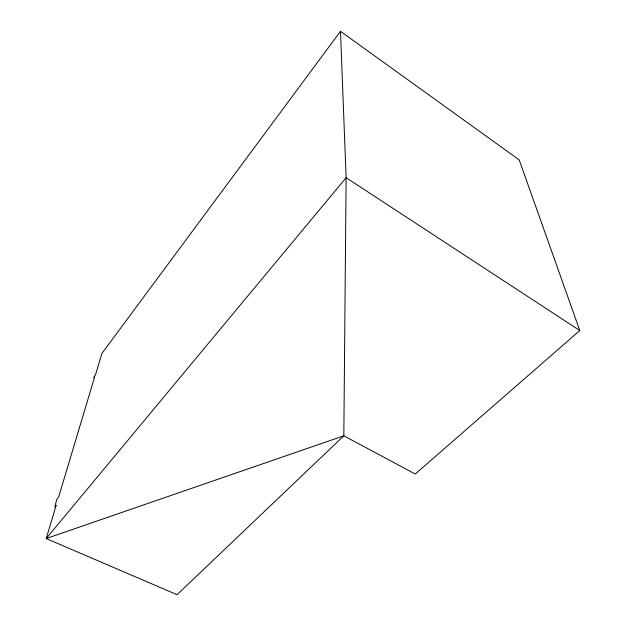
<?xml version="1.0" encoding="UTF-8"?>
<svg xmlns="http://www.w3.org/2000/svg" width="626" height="626" viewBox="0 0 626 626"><rect width="100%" height="100%" fill="white"/><g stroke="black" fill="none" stroke-linecap="round" stroke-linejoin="round"><path stroke-width="0.94" d="M340.481 31.3L101.905 353.432L95.528 374.724L94.244 376.445L93.955 377.768L94.69 376.789L58.742 496.723L56.7 499.689L54.767 506.974L56.199 505.213L46.207 538.54L177.072 594.7L343.823 435.813L346.123 177.698L340.481 31.3L519.212 159.912L579.793 330.544L415.265 474.031L343.823 435.813L46.207 538.54L346.123 177.698L579.793 330.544"/></g></svg>
